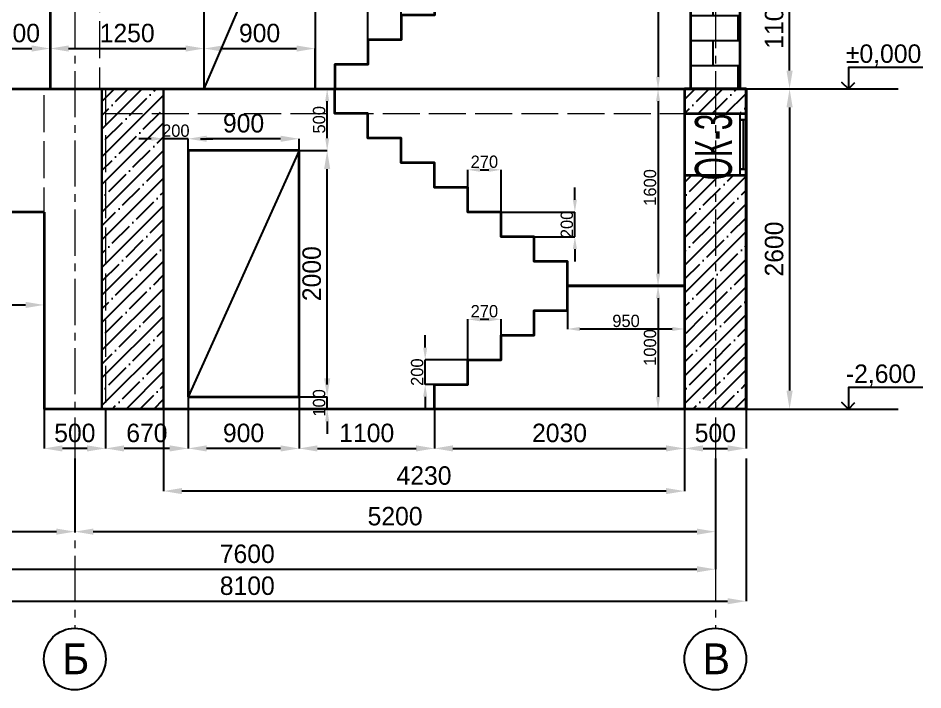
# Model space of a CAD drawing. Header units: millimetres. Extents: x 363119 to 453119, y -246250 to -184425.
# Drawn here: x 394255 to 401601, y -235094 to -229637 of the extents above; entities that cross this region are included whole.
import ezdxf
from ezdxf.enums import TextEntityAlignment as Align

# ---------------------------------------------------------------- set-up
doc = ezdxf.new("R2010")
doc.units = ezdxf.units.MM
doc.linetypes.add('ACAD_ISO02W100', pattern=[15, 12, -3])
doc.linetypes.add('CENTER2', pattern=[1.125, 0.75, -0.125, 0.125, -0.125])
doc.layers.add('ahsap', color=222, linetype='Continuous', lineweight=13)
doc.layers.add('Pencere No', color=7, linetype='Continuous', lineweight=13)
doc.layers.add('AKS', color=252, linetype='CENTER2')
doc.styles.add('1', font='ARIALN.TTF', dxfattribs={"width": 0.7})
doc.dimstyles.new('ISO-25', dxfattribs={"dimtxt": 100, "dimasz": 2.5, "dimexe": 1.25, "dimexo": 0.625, "dimtad": 1, "dimdec": 0, "dimtxsty": 'Standard', "dimcen": 2.5, "dimadec": 0, "dimazin": 0, "dimtfac": 1, "dimtdec": 0, "dimtmove": 0, "dimatfit": 3, "dimfxl": 0, "dimarcsym": 0})

# ---------------------------------------------------------------- blocks, each defined once
blk = doc.blocks.new('*D426')
at = {"layer": 'ahsap', "color": 0, "lineweight": -2}
for p, q in [((392315.6, -233213.4), (392315.6, -233808.7)), ((394715.6, -233213.4), (394715.6, -233808.7)), ((392465.6, -233808.4), (394565.6, -233808.4))]:
    blk.add_line(p, q, dxfattribs=at)
at = {"layer": 'ahsap', "color": 0}
for points in [[(392465.6, -233783.4), (392465.6, -233833.4), (392315.6, -233808.4)], [(394565.6, -233783.4), (394565.6, -233833.4), (394715.6, -233808.4)]]:
    blk.add_solid(points, dxfattribs=at)
at = {"layer": 'DEFPOINTS', "color": 0}
for p in [(392315.6, -233212.7), (394715.6, -233212.7), (394715.6, -233808.4)]:
    blk.add_point(p, dxfattribs=at)
at = {"layer": 'ahsap', "color": 0, "insert": (393515.6, -233683.4), "char_height": 150, "attachment_point": 5}
blk.add_mtext('2400', dxfattribs=at)
blk = doc.blocks.new('*D427')
at = {"layer": 'ahsap', "color": 0, "lineweight": -2}
for p, q in [((394715.6, -233213.4), (394715.6, -233808.7)), ((399915.6, -233213.4), (399915.6, -233808.7)), ((394865.6, -233808.4), (399765.6, -233808.4))]:
    blk.add_line(p, q, dxfattribs=at)
at = {"layer": 'ahsap', "color": 0}
for points in [[(394865.6, -233783.4), (394865.6, -233833.4), (394715.6, -233808.4)], [(399765.6, -233783.4), (399765.6, -233833.4), (399915.6, -233808.4)]]:
    blk.add_solid(points, dxfattribs=at)
at = {"layer": 'DEFPOINTS', "color": 0}
for p in [(394715.6, -233212.7), (399915.6, -233212.7), (399915.6, -233808.4)]:
    blk.add_point(p, dxfattribs=at)
at = {"layer": 'ahsap', "color": 0, "insert": (397315.6, -233683.4), "char_height": 150, "attachment_point": 5}
blk.add_mtext('5200', dxfattribs=at)
blk = doc.blocks.new('*D428')
at = {"layer": 'ahsap', "color": 0, "lineweight": -2}
for p, q in [((392315.6, -233213.4), (392315.6, -234114.4)), ((399915.6, -233213.4), (399915.6, -234114.4)), ((392465.6, -234114.2), (399765.6, -234114.2))]:
    blk.add_line(p, q, dxfattribs=at)
at = {"layer": 'ahsap', "color": 0}
for points in [[(392465.6, -234089.2), (392465.6, -234139.2), (392315.6, -234114.2)], [(399765.6, -234089.2), (399765.6, -234139.2), (399915.6, -234114.2)]]:
    blk.add_solid(points, dxfattribs=at)
at = {"layer": 'DEFPOINTS', "color": 0}
for p in [(392315.6, -233212.7), (399915.6, -233212.7), (399915.6, -234114.2)]:
    blk.add_point(p, dxfattribs=at)
at = {"layer": 'ahsap', "color": 0, "insert": (396115.6, -233989.2), "char_height": 150, "attachment_point": 5}
blk.add_mtext('7600', dxfattribs=at)
blk = doc.blocks.new('*D429')
at = {"layer": 'ahsap', "color": 0, "lineweight": -2}
for p, q in [((392065.6, -231213.4), (392065.6, -234373.9)), ((400165.6, -233213.4), (400165.6, -234373.9)), ((392215.6, -234373.6), (400015.6, -234373.6))]:
    blk.add_line(p, q, dxfattribs=at)
at = {"layer": 'ahsap', "color": 0}
for points in [[(392215.6, -234348.6), (392215.6, -234398.6), (392065.6, -234373.6)], [(400015.6, -234348.6), (400015.6, -234398.6), (400165.6, -234373.6)]]:
    blk.add_solid(points, dxfattribs=at)
at = {"layer": 'DEFPOINTS', "color": 0}
for p in [(392065.6, -231212.7), (400165.6, -233212.7), (400165.6, -234373.6)]:
    blk.add_point(p, dxfattribs=at)
at = {"layer": 'ahsap', "color": 0, "insert": (396115.6, -234248.6), "char_height": 150, "attachment_point": 5}
blk.add_mtext('8100', dxfattribs=at)
blk = doc.blocks.new('*D436')
at = {"layer": 'ahsap', "color": 0, "lineweight": -2}
for p, q in [((399715, -228612.7), (399450.3, -228612.7)), ((399450.6, -228712.7), (399450.6, -230112.7)), ((399715, -230212.7), (399450.3, -230212.7))]:
    blk.add_line(p, q, dxfattribs=at)
at = {"layer": 'ahsap', "color": 0}
for points in [[(399433.9, -228712.7), (399467.3, -228712.7), (399450.6, -228612.7)], [(399433.9, -230112.7), (399467.3, -230112.7), (399450.6, -230212.7)]]:
    blk.add_solid(points, dxfattribs=at)
at = {"layer": 'DEFPOINTS', "color": 0}
for p in [(399715.6, -228612.7), (399450.6, -230212.7), (399715.6, -230212.7)]:
    blk.add_point(p, dxfattribs=at)
at = {"layer": 'ahsap', "color": 0, "insert": (399385.6, -229412.7), "char_height": 100, "attachment_point": 5, "rotation": 90}
blk.add_mtext('1600', dxfattribs=at)
blk = doc.blocks.new('*D440')
at = {"layer": 'ahsap', "color": 0, "lineweight": -2}
for p, q in [((397095.6, -229812.1), (397095.6, -229527.4)), ((397195.6, -229527.6), (397265.6, -229527.6)), ((397365.6, -229812.1), (397365.6, -229527.4))]:
    blk.add_line(p, q, dxfattribs=at)
at = {"layer": 'ahsap', "color": 0}
for points in [[(397195.6, -229511), (397195.6, -229544.3), (397095.6, -229527.6)], [(397265.6, -229511), (397265.6, -229544.3), (397365.6, -229527.6)]]:
    blk.add_solid(points, dxfattribs=at)
at = {"layer": 'DEFPOINTS', "color": 0}
for p in [(397365.6, -229527.6), (397095.6, -229812.7), (397365.6, -229812.7)]:
    blk.add_point(p, dxfattribs=at)
at = {"layer": 'ahsap', "color": 0, "insert": (397230.6, -229462.6), "char_height": 100, "attachment_point": 5}
blk.add_mtext('270', dxfattribs=at)
blk = doc.blocks.new('*D430')
at = {"layer": 'ahsap', "color": 0, "lineweight": -2}
for p, q in [((395635.6, -230712.1), (395635.6, -230616.6)), ((396385.6, -230616.9), (395785.6, -230616.9)), ((396535.6, -230712.1), (396535.6, -230616.6))]:
    blk.add_line(p, q, dxfattribs=at)
at = {"layer": 'ahsap', "color": 0}
for points in [[(395785.6, -230591.9), (395785.6, -230641.9), (395635.6, -230616.9)], [(396385.6, -230591.9), (396385.6, -230641.9), (396535.6, -230616.9)]]:
    blk.add_solid(points, dxfattribs=at)
at = {"layer": 'DEFPOINTS', "color": 0}
for p in [(395635.6, -230616.9), (395635.6, -230712.7), (396535.6, -230712.7)]:
    blk.add_point(p, dxfattribs=at)
at = {"layer": 'ahsap', "color": 0, "insert": (396085.6, -230491.9), "char_height": 150, "attachment_point": 5}
blk.add_mtext('900', dxfattribs=at)
blk = doc.blocks.new('*D443')
at = {"layer": 'ahsap', "color": 0, "lineweight": -2}
for p, q in [((396536.2, -230712.7), (396764.6, -230712.7)), ((396764.3, -232562.7), (396764.3, -230862.7)), ((396536.2, -232712.7), (396764.6, -232712.7))]:
    blk.add_line(p, q, dxfattribs=at)
at = {"layer": 'ahsap', "color": 0}
for points in [[(396739.3, -230862.7), (396789.3, -230862.7), (396764.3, -230712.7)], [(396739.3, -232562.7), (396789.3, -232562.7), (396764.3, -232712.7)]]:
    blk.add_solid(points, dxfattribs=at)
at = {"layer": 'DEFPOINTS', "color": 0}
for p in [(396535.6, -230712.7), (396764.3, -230712.7), (396535.6, -232712.7)]:
    blk.add_point(p, dxfattribs=at)
at = {"layer": 'ahsap', "color": 0, "insert": (396639.3, -231712.7), "char_height": 150, "attachment_point": 5, "rotation": 90}
blk.add_mtext('2000', dxfattribs=at)
blk = doc.blocks.new('*D431')
at = {"layer": 'ahsap', "color": 0, "lineweight": -2}
for p, q in [((396536.2, -230212.7), (396764.6, -230212.7)), ((396764.3, -230612.7), (396764.3, -230312.7)), ((396536.2, -230712.7), (396764.6, -230712.7))]:
    blk.add_line(p, q, dxfattribs=at)
at = {"layer": 'ahsap', "color": 0}
for points in [[(396747.7, -230312.7), (396781, -230312.7), (396764.3, -230212.7)], [(396747.7, -230612.7), (396781, -230612.7), (396764.3, -230712.7)]]:
    blk.add_solid(points, dxfattribs=at)
at = {"layer": 'DEFPOINTS', "color": 0}
for p in [(396535.6, -230212.7), (396764.3, -230212.7), (396535.6, -230712.7)]:
    blk.add_point(p, dxfattribs=at)
at = {"layer": 'ahsap', "color": 0, "insert": (396699.3, -230462.7), "char_height": 100, "attachment_point": 5, "rotation": 90}
blk.add_mtext('500', dxfattribs=at)
blk = doc.blocks.new('*D445')
at = {"layer": 'ahsap', "color": 0, "lineweight": -2}
for p, q in [((398715.6, -231813.4), (398715.6, -232162.3)), ((399665.6, -231813.4), (399665.6, -232162.3)), ((398815.6, -232162), (399565.6, -232162))]:
    blk.add_line(p, q, dxfattribs=at)
at = {"layer": 'ahsap', "color": 0}
for points in [[(398815.6, -232145.3), (398815.6, -232178.7), (398715.6, -232162)], [(399565.6, -232145.3), (399565.6, -232178.7), (399665.6, -232162)]]:
    blk.add_solid(points, dxfattribs=at)
at = {"layer": 'DEFPOINTS', "color": 0}
for p in [(398715.6, -231812.7), (399665.6, -231812.7), (399665.6, -232162)]:
    blk.add_point(p, dxfattribs=at)
at = {"layer": 'ahsap', "color": 0, "insert": (399190.6, -232097), "char_height": 100, "attachment_point": 5}
blk.add_mtext('950', dxfattribs=at)
blk = doc.blocks.new('*D446')
at = {"layer": 'ahsap', "color": 0, "lineweight": -2}
for p, q in [((397905.6, -231212.1), (397905.6, -230868.9)), ((398005.6, -230869.2), (398075.6, -230869.2)), ((398175.6, -231212.1), (398175.6, -230868.9))]:
    blk.add_line(p, q, dxfattribs=at)
at = {"layer": 'ahsap', "color": 0}
for points in [[(398005.6, -230852.5), (398005.6, -230885.9), (397905.6, -230869.2)], [(398075.6, -230852.5), (398075.6, -230885.9), (398175.6, -230869.2)]]:
    blk.add_solid(points, dxfattribs=at)
at = {"layer": 'DEFPOINTS', "color": 0}
for p in [(398175.6, -230869.2), (397905.6, -231212.7), (398175.6, -231212.7)]:
    blk.add_point(p, dxfattribs=at)
at = {"layer": 'ahsap', "color": 0, "insert": (398040.6, -230804.2), "char_height": 100, "attachment_point": 5}
blk.add_mtext('270', dxfattribs=at)
blk = doc.blocks.new('*D447')
at = {"layer": 'ahsap', "color": 0, "lineweight": -2}
for p, q in [((397905.6, -232412.1), (397905.6, -232083.2)), ((398005.6, -232083.4), (398075.6, -232083.4)), ((398175.6, -232412.1), (398175.6, -232083.2))]:
    blk.add_line(p, q, dxfattribs=at)
at = {"layer": 'ahsap', "color": 0}
for points in [[(398005.6, -232066.7), (398005.6, -232100.1), (397905.6, -232083.4)], [(398075.6, -232066.7), (398075.6, -232100.1), (398175.6, -232083.4)]]:
    blk.add_solid(points, dxfattribs=at)
at = {"layer": 'DEFPOINTS', "color": 0}
for p in [(398175.6, -232083.4), (397905.6, -232412.7), (398175.6, -232412.7)]:
    blk.add_point(p, dxfattribs=at)
at = {"layer": 'ahsap', "color": 0, "insert": (398040.6, -232018.4), "char_height": 100, "attachment_point": 5}
blk.add_mtext('270', dxfattribs=at)
blk = doc.blocks.new('*D448')
at = {"layer": 'ahsap', "color": 0, "lineweight": -2}
for p, q in [((398775.3, -231112.7), (398775.3, -231012.7)), ((398176.2, -231212.7), (398775.5, -231212.7)), ((398775.3, -231412.7), (398775.3, -231212.7)), ((398176.2, -231412.7), (398775.5, -231412.7)), ((398775.3, -231512.7), (398775.3, -231612.7))]:
    blk.add_line(p, q, dxfattribs=at)
at = {"layer": 'ahsap', "color": 0}
for points in [[(398758.6, -231112.7), (398792, -231112.7), (398775.3, -231212.7)], [(398758.6, -231512.7), (398792, -231512.7), (398775.3, -231412.7)]]:
    blk.add_solid(points, dxfattribs=at)
at = {"layer": 'DEFPOINTS', "color": 0}
for p in [(398175.6, -231212.7), (398775.3, -231212.7), (398175.6, -231412.7)]:
    blk.add_point(p, dxfattribs=at)
at = {"layer": 'ahsap', "color": 0, "insert": (398710.3, -231312.7), "char_height": 100, "attachment_point": 5, "rotation": 90}
blk.add_mtext('200', dxfattribs=at)
blk = doc.blocks.new('*D449')
at = {"layer": 'ahsap', "color": 0, "lineweight": -2}
for p, q in [((397560, -232312.7), (397560, -232212.7)), ((397905, -232412.7), (397559.7, -232412.7)), ((397560, -232612.7), (397560, -232412.7)), ((397905, -232612.7), (397559.7, -232612.7)), ((397560, -232712.7), (397560, -232812.7))]:
    blk.add_line(p, q, dxfattribs=at)
at = {"layer": 'ahsap', "color": 0}
for points in [[(397543.3, -232312.7), (397576.6, -232312.7), (397560, -232412.7)], [(397543.3, -232712.7), (397576.6, -232712.7), (397560, -232612.7)]]:
    blk.add_solid(points, dxfattribs=at)
at = {"layer": 'DEFPOINTS', "color": 0}
for p in [(397560, -232412.7), (397905.6, -232412.7), (397905.6, -232612.7)]:
    blk.add_point(p, dxfattribs=at)
at = {"layer": 'ahsap', "color": 0, "insert": (397495, -232512.7), "char_height": 100, "attachment_point": 5, "rotation": 90}
blk.add_mtext('200', dxfattribs=at)
blk = doc.blocks.new('*D432')
at = {"layer": 'ahsap', "color": 0, "lineweight": -2}
for p, q in [((400115, -230212.7), (399450.3, -230212.7)), ((399450.6, -230312.7), (399450.6, -231712.7)), ((399665, -231812.7), (399450.3, -231812.7))]:
    blk.add_line(p, q, dxfattribs=at)
at = {"layer": 'ahsap', "color": 0}
for points in [[(399433.9, -230312.7), (399467.3, -230312.7), (399450.6, -230212.7)], [(399433.9, -231712.7), (399467.3, -231712.7), (399450.6, -231812.7)]]:
    blk.add_solid(points, dxfattribs=at)
at = {"layer": 'DEFPOINTS', "color": 0}
for p in [(400115.6, -230212.7), (399450.6, -231812.7), (399665.6, -231812.7)]:
    blk.add_point(p, dxfattribs=at)
at = {"layer": 'ahsap', "color": 0, "insert": (399385.6, -231012.7), "char_height": 100, "attachment_point": 5, "rotation": 90}
blk.add_mtext('1600', dxfattribs=at)
blk = doc.blocks.new('*D450')
at = {"layer": 'ahsap', "color": 0, "lineweight": -2}
for p, q in [((399665, -231812.7), (399450.3, -231812.7)), ((399450.6, -231912.7), (399450.6, -232712.7)), ((400165, -232812.7), (399450.3, -232812.7))]:
    blk.add_line(p, q, dxfattribs=at)
at = {"layer": 'ahsap', "color": 0}
for points in [[(399433.9, -231912.7), (399467.3, -231912.7), (399450.6, -231812.7)], [(399433.9, -232712.7), (399467.3, -232712.7), (399450.6, -232812.7)]]:
    blk.add_solid(points, dxfattribs=at)
at = {"layer": 'DEFPOINTS', "color": 0}
for p in [(399665.6, -231812.7), (399450.6, -232812.7), (400165.6, -232812.7)]:
    blk.add_point(p, dxfattribs=at)
at = {"layer": 'ahsap', "color": 0, "insert": (399385.6, -232312.7), "char_height": 100, "attachment_point": 5, "rotation": 90}
blk.add_mtext('1000', dxfattribs=at)
blk = doc.blocks.new('*D451')
at = {"layer": 'ahsap', "color": 0, "lineweight": -2}
for p, q in [((397635.6, -232683.5), (397635.6, -233132.6)), ((396535.6, -232713.4), (396535.6, -233132.6)), ((396685.6, -233132.4), (397485.6, -233132.4))]:
    blk.add_line(p, q, dxfattribs=at)
at = {"layer": 'ahsap', "color": 0}
for points in [[(396685.6, -233107.4), (396685.6, -233157.4), (396535.6, -233132.4)], [(397485.6, -233107.4), (397485.6, -233157.4), (397635.6, -233132.4)]]:
    blk.add_solid(points, dxfattribs=at)
at = {"layer": 'DEFPOINTS', "color": 0}
for p in [(397635.6, -232682.9), (396535.6, -232712.7), (397635.6, -233132.4)]:
    blk.add_point(p, dxfattribs=at)
at = {"layer": 'ahsap', "color": 0, "insert": (397085.6, -233007.4), "char_height": 150, "attachment_point": 5}
blk.add_mtext('1100', dxfattribs=at)
blk = doc.blocks.new('*D452')
at = {"layer": 'ahsap', "color": 0, "lineweight": -2}
for p, q in [((397635.6, -232813.4), (397635.6, -233132.6)), ((399665.6, -232813.4), (399665.6, -233132.6)), ((397785.6, -233132.4), (399515.6, -233132.4))]:
    blk.add_line(p, q, dxfattribs=at)
at = {"layer": 'ahsap', "color": 0}
for points in [[(397785.6, -233107.4), (397785.6, -233157.4), (397635.6, -233132.4)], [(399515.6, -233107.4), (399515.6, -233157.4), (399665.6, -233132.4)]]:
    blk.add_solid(points, dxfattribs=at)
at = {"layer": 'DEFPOINTS', "color": 0}
for p in [(397635.6, -232812.7), (399665.6, -232812.7), (399665.6, -233132.4)]:
    blk.add_point(p, dxfattribs=at)
at = {"layer": 'ahsap', "color": 0, "insert": (398650.6, -233007.4), "char_height": 150, "attachment_point": 5}
blk.add_mtext('2030', dxfattribs=at)
blk = doc.blocks.new('*D433')
at = {"layer": 'ahsap', "color": 0, "lineweight": -2}
for p, q in [((395635.6, -232713.4), (395635.6, -233132.6)), ((396535.6, -232713.4), (396535.6, -233132.6)), ((396385.6, -233132.4), (395785.6, -233132.4))]:
    blk.add_line(p, q, dxfattribs=at)
at = {"layer": 'ahsap', "color": 0}
for points in [[(395785.6, -233107.4), (395785.6, -233157.4), (395635.6, -233132.4)], [(396385.6, -233107.4), (396385.6, -233157.4), (396535.6, -233132.4)]]:
    blk.add_solid(points, dxfattribs=at)
at = {"layer": 'DEFPOINTS', "color": 0}
for p in [(395635.6, -232712.7), (396535.6, -232712.7), (395635.6, -233132.4)]:
    blk.add_point(p, dxfattribs=at)
at = {"layer": 'ahsap', "color": 0, "insert": (396085.6, -233007.4), "char_height": 150, "attachment_point": 5}
blk.add_mtext('900', dxfattribs=at)
blk = doc.blocks.new('*D434')
at = {"layer": 'ahsap', "color": 0, "lineweight": -2}
for p, q in [((395635.6, -232713.4), (395635.6, -233132.6)), ((394965.6, -232813.4), (394965.6, -233132.6)), ((395485.6, -233132.4), (395115.6, -233132.4))]:
    blk.add_line(p, q, dxfattribs=at)
at = {"layer": 'ahsap', "color": 0}
for points in [[(395115.6, -233107.4), (395115.6, -233157.4), (394965.6, -233132.4)], [(395485.6, -233107.4), (395485.6, -233157.4), (395635.6, -233132.4)]]:
    blk.add_solid(points, dxfattribs=at)
at = {"layer": 'DEFPOINTS', "color": 0}
for p in [(395635.6, -232712.7), (394965.6, -232812.7), (394965.6, -233132.4)]:
    blk.add_point(p, dxfattribs=at)
at = {"layer": 'ahsap', "color": 0, "insert": (395300.6, -233007.4), "char_height": 150, "attachment_point": 5}
blk.add_mtext('670', dxfattribs=at)
blk = doc.blocks.new('*D453')
at = {"layer": 'ahsap', "color": 0, "lineweight": -2}
for p, q in [((394465.6, -232813.4), (394465.6, -233132.6)), ((394965.6, -232813.4), (394965.6, -233132.6)), ((394815.6, -233132.4), (394615.6, -233132.4))]:
    blk.add_line(p, q, dxfattribs=at)
at = {"layer": 'ahsap', "color": 0}
for points in [[(394615.6, -233107.4), (394615.6, -233157.4), (394465.6, -233132.4)], [(394815.6, -233107.4), (394815.6, -233157.4), (394965.6, -233132.4)]]:
    blk.add_solid(points, dxfattribs=at)
at = {"layer": 'DEFPOINTS', "color": 0}
for p in [(394465.6, -232812.7), (394965.6, -232812.7), (394465.6, -233132.4)]:
    blk.add_point(p, dxfattribs=at)
at = {"layer": 'ahsap', "color": 0, "insert": (394715.6, -233007.4), "char_height": 150, "attachment_point": 5}
blk.add_mtext('500', dxfattribs=at)
blk = doc.blocks.new('*D454')
at = {"layer": 'ahsap', "color": 0, "lineweight": -2}
for p, q in [((399665.6, -232813.4), (399665.6, -233132.6)), ((400165.6, -232813.4), (400165.6, -233132.6)), ((399815.6, -233132.4), (400015.6, -233132.4))]:
    blk.add_line(p, q, dxfattribs=at)
at = {"layer": 'ahsap', "color": 0}
for points in [[(399815.6, -233107.4), (399815.6, -233157.4), (399665.6, -233132.4)], [(400015.6, -233107.4), (400015.6, -233157.4), (400165.6, -233132.4)]]:
    blk.add_solid(points, dxfattribs=at)
at = {"layer": 'DEFPOINTS', "color": 0}
for p in [(399665.6, -232812.7), (400165.6, -232812.7), (400165.6, -233132.4)]:
    blk.add_point(p, dxfattribs=at)
at = {"layer": 'ahsap', "color": 0, "insert": (399915.6, -233007.4), "char_height": 150, "attachment_point": 5}
blk.add_mtext('500', dxfattribs=at)
blk = doc.blocks.new('*D435')
at = {"layer": 'ahsap', "color": 0, "lineweight": -2}
for p, q in [((396764.3, -232612.7), (396764.3, -232512.7)), ((396536.2, -232712.7), (396764.6, -232712.7)), ((396764.3, -232812.7), (396764.3, -232712.7)), ((396536.2, -232812.7), (396764.6, -232812.7)), ((396764.3, -232912.7), (396764.3, -233012.7))]:
    blk.add_line(p, q, dxfattribs=at)
at = {"layer": 'ahsap', "color": 0}
for points in [[(396747.7, -232612.7), (396781, -232612.7), (396764.3, -232712.7)], [(396747.7, -232912.7), (396781, -232912.7), (396764.3, -232812.7)]]:
    blk.add_solid(points, dxfattribs=at)
at = {"layer": 'DEFPOINTS', "color": 0}
for p in [(396535.6, -232712.7), (396764.3, -232712.7), (396535.6, -232812.7)]:
    blk.add_point(p, dxfattribs=at)
at = {"layer": 'ahsap', "color": 0, "insert": (396699.3, -232762.7), "char_height": 100, "attachment_point": 5, "rotation": 90}
blk.add_mtext('100', dxfattribs=at)
blk = doc.blocks.new('*D455')
at = {"layer": 'ahsap', "color": 0, "lineweight": -2}
for p, q in [((400116.2, -229112.7), (400518.5, -229112.7)), ((400518.3, -230062.7), (400518.3, -229262.7)), ((400166.2, -230212.7), (400518.5, -230212.7))]:
    blk.add_line(p, q, dxfattribs=at)
at = {"layer": 'ahsap', "color": 0}
for points in [[(400493.3, -229262.7), (400543.3, -229262.7), (400518.3, -229112.7)], [(400493.3, -230062.7), (400543.3, -230062.7), (400518.3, -230212.7)]]:
    blk.add_solid(points, dxfattribs=at)
at = {"layer": 'DEFPOINTS', "color": 0}
for p in [(400115.6, -229112.7), (400518.3, -229112.7), (400165.6, -230212.7)]:
    blk.add_point(p, dxfattribs=at)
at = {"layer": 'ahsap', "color": 0, "insert": (400393.3, -229662.7), "char_height": 150, "attachment_point": 5, "rotation": 90}
blk.add_mtext('1100', dxfattribs=at)
blk = doc.blocks.new('*D466')
at = {"layer": 'ahsap', "color": 0, "lineweight": -2}
for p, q in [((394015.6, -230212.1), (394015.6, -229883.8)), ((394165.6, -229884.1), (394365.6, -229884.1)), ((394515.6, -230212.1), (394515.6, -229883.8))]:
    blk.add_line(p, q, dxfattribs=at)
at = {"layer": 'ahsap', "color": 0}
for points in [[(394165.6, -229859.1), (394165.6, -229909.1), (394015.6, -229884.1)], [(394365.6, -229859.1), (394365.6, -229909.1), (394515.6, -229884.1)]]:
    blk.add_solid(points, dxfattribs=at)
at = {"layer": 'DEFPOINTS', "color": 0}
for p in [(394515.6, -229884.1), (394015.6, -230212.7), (394515.6, -230212.7)]:
    blk.add_point(p, dxfattribs=at)
at = {"layer": 'ahsap', "color": 0, "insert": (394265.6, -229759.1), "char_height": 150, "attachment_point": 5}
blk.add_mtext('500', dxfattribs=at)
blk = doc.blocks.new('*D467')
at = {"layer": 'ahsap', "color": 0, "lineweight": -2}
for p, q in [((394515.6, -230212.1), (394515.6, -229883.8)), ((394665.6, -229884.1), (395615.6, -229884.1)), ((395765.6, -230212.1), (395765.6, -229883.8))]:
    blk.add_line(p, q, dxfattribs=at)
at = {"layer": 'ahsap', "color": 0}
for points in [[(394665.6, -229859.1), (394665.6, -229909.1), (394515.6, -229884.1)], [(395615.6, -229859.1), (395615.6, -229909.1), (395765.6, -229884.1)]]:
    blk.add_solid(points, dxfattribs=at)
at = {"layer": 'DEFPOINTS', "color": 0}
for p in [(395765.6, -229884.1), (394515.6, -230212.7), (395765.6, -230212.7)]:
    blk.add_point(p, dxfattribs=at)
at = {"layer": 'ahsap', "color": 0, "insert": (395140.6, -229759.1), "char_height": 150, "attachment_point": 5}
blk.add_mtext('1250', dxfattribs=at)
blk = doc.blocks.new('*D468')
at = {"layer": 'ahsap', "color": 0, "lineweight": -2}
for p, q in [((395765.6, -230212.1), (395765.6, -229883.8)), ((395915.6, -229884.1), (396515.6, -229884.1)), ((396665.6, -230212.1), (396665.6, -229883.8))]:
    blk.add_line(p, q, dxfattribs=at)
at = {"layer": 'ahsap', "color": 0}
for points in [[(395915.6, -229859.1), (395915.6, -229909.1), (395765.6, -229884.1)], [(396515.6, -229859.1), (396515.6, -229909.1), (396665.6, -229884.1)]]:
    blk.add_solid(points, dxfattribs=at)
at = {"layer": 'DEFPOINTS', "color": 0}
for p in [(396665.6, -229884.1), (395765.6, -230212.7), (396665.6, -230212.7)]:
    blk.add_point(p, dxfattribs=at)
at = {"layer": 'ahsap', "color": 0, "insert": (396215.6, -229759.1), "char_height": 150, "attachment_point": 5}
blk.add_mtext('900', dxfattribs=at)
blk = doc.blocks.new('*D474')
at = {"layer": 'ahsap', "color": 0, "lineweight": -2}
for p, q in [((395335.6, -230616.9), (395235.6, -230616.9)), ((395435.6, -230712.1), (395435.6, -230616.6)), ((395635.6, -230616.9), (395435.6, -230616.9)), ((395635.6, -230712.1), (395635.6, -230616.6)), ((395735.6, -230616.9), (395835.6, -230616.9))]:
    blk.add_line(p, q, dxfattribs=at)
at = {"layer": 'ahsap', "color": 0}
for points in [[(395335.6, -230600.2), (395335.6, -230633.6), (395435.6, -230616.9)], [(395735.6, -230600.2), (395735.6, -230633.6), (395635.6, -230616.9)]]:
    blk.add_solid(points, dxfattribs=at)
at = {"layer": 'DEFPOINTS', "color": 0}
for p in [(395435.6, -230616.9), (395435.6, -230712.7), (395635.6, -230712.7)]:
    blk.add_point(p, dxfattribs=at)
at = {"layer": 'ahsap', "color": 0, "insert": (395535.6, -230551.9), "char_height": 100, "attachment_point": 5}
blk.add_mtext('200', dxfattribs=at)
blk = doc.blocks.new('*D475')
at = {"layer": 'ahsap', "color": 0, "lineweight": -2}
for p, q in [((395435.6, -232813.4), (395435.6, -233479.1)), ((399665.6, -232813.4), (399665.6, -233479.1)), ((399515.6, -233478.8), (395585.6, -233478.8))]:
    blk.add_line(p, q, dxfattribs=at)
at = {"layer": 'ahsap', "color": 0}
for points in [[(395585.6, -233453.8), (395585.6, -233503.8), (395435.6, -233478.8)], [(399515.6, -233453.8), (399515.6, -233503.8), (399665.6, -233478.8)]]:
    blk.add_solid(points, dxfattribs=at)
at = {"layer": 'DEFPOINTS', "color": 0}
for p in [(395435.6, -232812.7), (399665.6, -232812.7), (395435.6, -233478.8)]:
    blk.add_point(p, dxfattribs=at)
at = {"layer": 'ahsap', "color": 0, "insert": (397550.6, -233353.8), "char_height": 150, "attachment_point": 5}
blk.add_mtext('4230', dxfattribs=at)
blk = doc.blocks.new('*D476')
at = {"layer": 'ahsap', "color": 0, "lineweight": -2}
for p, q in [((392065.6, -231213.4), (392065.6, -231967.1)), ((394465.6, -231213.4), (394465.6, -231967.1)), ((392215.6, -231966.9), (394315.6, -231966.9))]:
    blk.add_line(p, q, dxfattribs=at)
at = {"layer": 'ahsap', "color": 0}
for points in [[(392215.6, -231941.9), (392215.6, -231991.9), (392065.6, -231966.9)], [(394315.6, -231941.9), (394315.6, -231991.9), (394465.6, -231966.9)]]:
    blk.add_solid(points, dxfattribs=at)
at = {"layer": 'DEFPOINTS', "color": 0}
for p in [(392065.6, -231212.7), (394465.6, -231212.7), (394465.6, -231966.9)]:
    blk.add_point(p, dxfattribs=at)
at = {"layer": 'ahsap', "color": 0, "insert": (393265.6, -231841.9), "char_height": 150, "attachment_point": 5}
blk.add_mtext('2400', dxfattribs=at)
blk = doc.blocks.new('*D483')
at = {"layer": 'ahsap', "color": 0, "lineweight": -2}
for p, q in [((400166.9, -230212.7), (400518.5, -230212.7)), ((400518.3, -230362.7), (400518.3, -232662.7)), ((400166.9, -232812.7), (400518.5, -232812.7))]:
    blk.add_line(p, q, dxfattribs=at)
at = {"layer": 'ahsap', "color": 0}
for points in [[(400493.3, -230362.7), (400543.3, -230362.7), (400518.3, -230212.7)], [(400493.3, -232662.7), (400543.3, -232662.7), (400518.3, -232812.7)]]:
    blk.add_solid(points, dxfattribs=at)
at = {"layer": 'DEFPOINTS', "color": 0}
for p in [(400166.2, -230212.7), (400166.2, -232812.7), (400518.3, -232812.7)]:
    blk.add_point(p, dxfattribs=at)
at = {"layer": 'ahsap', "color": 0, "insert": (400393.3, -231512.7), "char_height": 150, "attachment_point": 5, "rotation": 90}
blk.add_mtext('2600', dxfattribs=at)

msp = doc.modelspace()

# ---------------------------------------------------------------- hatches: boundary and pattern name
h = msp.add_hatch()
h.set_pattern_fill('AR-B816', color=0)
h.paths.add_polyline_path([(392515.6, -224412.7), (392315.6, -224412.7), (392115.6, -224412.7), (392115.6, -225012.7), (392165.6, -225012.7), (392515.6, -225012.7)])
h.paths.add_polyline_path([(392315.6, -226512.7), (392115.6, -226512.7), (392115.6, -227212.7), (392315.6, -227212.7)])
h.paths.add_polyline_path([(392515.6, -227412.7), (392315.6, -227412.7), (392315.6, -228112.7), (392515.6, -228112.7)])
h.paths.add_polyline_path([(392315.6, -227412.7), (392115.6, -227412.7), (392115.6, -228112.7), (392315.6, -228112.7)])
h.paths.add_polyline_path([(400115.6, -224412.7), (399915.6, -224412.7), (399715.6, -224412.7), (399715.6, -227212.7), (399715.6, -227412.7), (399715.6, -227612.7), (400115.6, -227612.7), (400115.6, -227412.7), (400115.6, -227212.7)])
h.paths.add_polyline_path([(400115.6, -229112.7), (400065.6, -229112.7), (399915.6, -229112.7), (399915.6, -230212.7), (400115.6, -230212.7)])
h.paths.add_polyline_path([(399915.6, -229112.7), (399715.6, -229112.7), (399715.6, -230212.7), (399915.6, -230212.7)])
h.paths.add_polyline_path([(392575.8, -226115.9), (392575.8, -225419.7), (392110.1, -225419.7), (392110.1, -226115.9)], flags=9)
h.paths.add_polyline_path([(392515.6, -226512.7), (392315.6, -226512.7), (392315.6, -227212.7), (392515.6, -227212.7)])
h = msp.add_hatch()
h.set_pattern_fill('ANSI35', color=0, scale=25)
h.paths.add_polyline_path([(392315.6, -230212.7), (392065.6, -230212.7), (392065.6, -231212.7), (392315.6, -231212.7)])
h.paths.add_polyline_path([(392565.6, -230212.7), (392315.6, -230212.7), (392315.6, -231212.7), (392565.6, -231212.7)])
h.paths.add_polyline_path([(400165.6, -230912.7), (400115.6, -230912.7), (399915.6, -230912.7), (399915.6, -232812.7), (400165.6, -232812.7)])
h.paths.add_polyline_path([(399915.6, -230912.7), (399665.6, -230912.7), (399665.6, -232812.7), (399915.6, -232812.7)])
h.paths.add_polyline_path([(400165.6, -230212.7), (399915.6, -230212.7), (399915.6, -230412.7), (400165.6, -230412.7)])
h.paths.add_polyline_path([(399915.6, -230212.7), (399665.6, -230212.7), (399665.6, -230412.7), (399915.6, -230412.7)])
h.paths.add_polyline_path([(400132.8, -231031.6), (400132.8, -230335.3), (399667.1, -230335.3), (399667.1, -231031.6)], flags=9)
h = msp.add_hatch()
h.set_pattern_fill('ANSI35', color=0, scale=25)
h.paths.add_polyline_path([(394965.6, -232812.7), (395435.6, -232812.7), (395435.6, -230412.7), (394965.6, -230412.7)])
h.paths.add_polyline_path([(395435.6, -230412.7), (395435.6, -230212.7), (394965.6, -230212.7), (394965.6, -230412.7)])
h.paths.add_polyline_path([(394965.6, -230212.7), (394935.6, -230212.7), (394935.6, -232812.7), (394965.6, -232812.7)])
h.paths.add_polyline_path([(396751.8, -231987.7), (396751.8, -231437.7), (396526.8, -231437.7), (396526.8, -231987.7)], flags=9)
h.paths.add_polyline_path([(396774.3, -230604.4), (396774.3, -230321.1), (396624.3, -230321.1), (396624.3, -230604.4)], flags=9)

# ---------------------------------------------------------------- linework, layer by layer
at = {"color": 0, "lineweight": 35}
msp.add_line((394515.6, -227412.7), (394515.6, -230212.7), dxfattribs=at)
at = {"color": 0, "lineweight": 30}
for p, q in [((394935.6, -232812.7), (394935.6, -230212.7)), ((395435.6, -232812.7), (395435.6, -230212.7))]:
    msp.add_line(p, q, dxfattribs=at)
at = {"color": 0}
for p, q in [((400518.3, -230212.7), (401398.6, -230212.7)), ((400518.3, -232812.7), (401398.6, -232812.7))]:
    msp.add_line(p, q, dxfattribs=at)
for points in [[(395765.6, -230212.7), (395765.6, -228112.7), (396665.6, -228112.7), (396665.6, -230212.7), (395765.6, -230212.7), (396665.6, -228112.7)], [(394965.6, -230212.7), (399665.6, -230212.7)], [(395635.6, -232712.7), (395635.6, -232712.7), (396535.6, -232712.7), (396535.6, -230712.7), (395635.6, -232712.7)]]:
    msp.add_lwpolyline(points, dxfattribs=at)
for points in [[(401600.6, -230037.8), (400995.7, -230037.7), (400995.7, -230212.7), (400942.6, -230159.7), (400995.7, -230212.7), (401048.7, -230159.7)], [(401600.6, -232637.8), (400995.7, -232637.7), (400995.7, -232812.7), (400942.6, -232759.7), (400995.7, -232812.7), (401048.7, -232759.7)]]:
    msp.add_lwpolyline(points)
at = {"color": 5}
msp.add_lwpolyline([(400165.6, -230412.7), (400115.6, -230412.7), (400115.6, -230462.7), (400140.6, -230462.7), (400140.6, -230862.7), (400165.6, -230862.7), (400165.6, -230462.7), (400140.6, -230462.7), (400115.6, -230462.7), (400115.6, -230862.7), (400140.6, -230862.7), (400115.6, -230862.7), (400115.6, -230912.7), (400165.6, -230912.7)], dxfattribs=at)
at = {"layer": 'ahsap', "color": 0, "lineweight": 35}
for p, q in [((399665.6, -230412.7), (400165.6, -230412.7)), ((399665.6, -230912.7), (400165.6, -230912.7))]:
    msp.add_line(p, q, dxfattribs=at)
at = {"layer": 'ahsap', "color": 0, "linetype": 'ACAD_ISO02W100', "ltscale": 25}
for points in [[(394715.6, -230212.7), (394515.6, -230212.7), (394515.6, -227412.7), (394915.6, -227412.7)], [(394915.6, -227412.7), (394915.6, -230212.7), (394715.6, -230212.7)], [(394465.6, -232812.7), (394465.6, -230212.7), (394965.6, -230212.7), (394965.6, -232812.7)], [(394965.6, -230412.7), (399665.6, -230412.7)]]:
    msp.add_lwpolyline(points, dxfattribs=at)
at = {"layer": 'ahsap', "color": 0, "lineweight": 35}
for points in [[(399915.6, -230212.7), (399715.6, -230212.7), (399715.6, -227412.7), (399715.6, -227412.7)], [(400115.6, -227412.7), (400115.6, -230212.7), (399915.6, -230212.7)], [(399715.6, -228612.7), (398715.6, -228612.7), (398715.6, -228812.7), (398445.6, -228812.7), (398445.6, -229012.7), (398175.6, -229012.7), (398175.6, -229212.7), (397905.6, -229212.7), (397905.6, -229412.7), (397635.6, -229412.7), (397635.6, -229612.7), (397365.6, -229612.7), (397365.6, -229812.7), (397095.6, -229812.7), (397095.6, -230012.7), (396825.6, -230012.7), (396825.6, -230212.7)], [(392315.6, -231212.7), (392065.6, -231212.7), (392065.6, -230212.7), (399915.6, -230212.7), (400165.6, -230212.7), (400165.6, -232812.7)], [(397635.6, -232812.7), (397635.6, -232612.7), (397905.6, -232612.7), (397905.6, -232412.7), (398175.6, -232412.7), (398175.6, -232212.7), (398445.6, -232212.7), (398445.6, -232012.7), (398715.6, -232012.7), (398715.6, -231812.7), (399665.6, -231812.7), (398715.6, -231812.7), (398715.6, -231612.7), (398445.6, -231612.7), (398445.6, -231412.7), (398175.6, -231412.7), (398175.6, -231212.7), (397905.6, -231212.7), (397905.6, -231012.7), (397635.6, -231012.7), (397635.6, -230812.7), (397365.6, -230812.7), (397365.6, -230612.7), (397095.6, -230612.7), (397095.6, -230412.7), (396825.6, -230412.7), (396825.6, -230212.7)], [(400165.6, -232812.7), (400165.6, -230212.7), (399665.6, -230212.7), (399665.6, -232812.7)], [(395635.6, -232712.7), (396535.6, -232712.7), (396535.6, -230712.7), (395635.6, -230712.7), (395635.6, -232712.7)], [(394465.6, -231212.7), (392315.6, -231212.7)], [(394465.6, -231212.7), (394465.6, -232812.7)], [(400165.6, -232812.4), (400165.6, -232812.7), (394465.6, -232812.7)]]:
    msp.add_lwpolyline(points, dxfattribs=at)
at = {"layer": 'AKS', "lineweight": 5, "ltscale": 500}
for p, q in [((394715.6, -225005.2), (394715.6, -234593.6)), ((399915.6, -225005.2), (399915.6, -234593.6))]:
    msp.add_line(p, q, dxfattribs=at)
at = {"layer": 'AKS', "color": 0, "linetype": 'Continuous'}
for centre in [(394715.6, -234843.6), (399915.6, -234843.6)]:
    msp.add_circle(centre, 250.5, dxfattribs=at)

# ---------------------------------------------------------------- texts
at = {"char_height": 150, "attachment_point": 1}
for s, insert in [('%%P0,000', (400975.5, -229850.4)), ('-2,600', (400975.5, -232450.4))]:
    msp.add_mtext_dynamic_manual_height_columns(s, width=537.192, gutter_width=12.5, heights=[0], dxfattribs=dict(at, insert=insert))
at = {"layer": 'AKS', "color": 0}
for s, p in [('Б', (394723.5, -234841.5)), ('В', (399923.5, -234841.5))]:
    msp.add_text(s, height=250, dxfattribs=at).set_placement(p, align=Align.MIDDLE)
at = {"layer": 'Pencere No', "color": 0, "style": '1', "width": 0.7}
msp.add_text('ОК-3', height=300, rotation=90, dxfattribs=at).set_placement((400050.1, -230954))

# ---------------------------------------------------------------- dimensions: what is measured, and where the dimension line sits
at = {"layer": 'ahsap', "color": 0}
for base, p1, p2, override, picture, middle in [((399450.6, -230212.7), (399715.6, -228612.7), (399715.6, -230212.7), {"dimasz": 100, "dimexe": 0.25, "dimgap": 15, "dimdle": 0.25, "dimfxl": 0.25}, '*D436', (399385.6, -229412.7)), ((400518.3, -229112.7), (400165.6, -230212.7), (400115.6, -229112.7), {"dimtxt": 150, "dimasz": 150, "dimexe": 0.25, "dimgap": 50, "dimdle": 0.25, "dimfxl": 0.25}, '*D455', (400393.3, -229662.7)), ((396764.3, -230212.7), (396535.6, -230712.7), (396535.6, -230212.7), {"dimasz": 100, "dimexe": 0.25, "dimgap": 15, "dimdle": 0.25, "dimfxl": 0.25}, '*D431', (396699.3, -230462.7)), ((399450.6, -231812.7), (400115.6, -230212.7), (399665.6, -231812.7), {"dimasz": 100, "dimexe": 0.25, "dimgap": 15, "dimdle": 0.25, "dimfxl": 0.25}, '*D432', (399385.6, -231012.7)), ((400518.3, -232812.7), (400166.2, -230212.7), (400166.2, -232812.7), {"dimtxt": 150, "dimasz": 150, "dimexe": 0.25, "dimgap": 50, "dimdle": 0.25, "dimfxl": 0.25}, '*D483', (400393.3, -231512.7)), ((396764.3, -230712.7), (396535.6, -232712.7), (396535.6, -230712.7), {"dimtxt": 150, "dimasz": 150, "dimexe": 0.25, "dimgap": 50, "dimdle": 0.25, "dimfxl": 0.25}, '*D443', (396639.3, -231712.7)), ((399450.6, -232812.7), (399665.6, -231812.7), (400165.6, -232812.7), {"dimasz": 100, "dimexe": 0.25, "dimgap": 15, "dimdle": 0.25, "dimfxl": 0.25}, '*D450', (399385.6, -232312.7))]:
    dim = msp.add_linear_dim(base=base, p1=p1, p2=p2, angle=90, dimstyle='ISO-25', override=override, dxfattribs=at)
    dim.commit()
    dim.dimension.update_dxf_attribs({"geometry": picture, "text_midpoint": middle})
for base, p1, p2, picture, middle in [((397365.6, -229527.6), (397095.6, -229812.7), (397365.6, -229812.7), '*D440', (397230.6, -229527.6)), ((395435.6, -230616.9), (395635.6, -230712.7), (395435.6, -230712.7), '*D474', (395535.6, -230616.9)), ((398175.6, -230869.2), (397905.6, -231212.7), (398175.6, -231212.7), '*D446', (398040.6, -230869.2)), ((398175.6, -232083.4), (397905.6, -232412.7), (398175.6, -232412.7), '*D447', (398040.6, -232083.4))]:
    dim = msp.add_linear_dim(base=base, p1=p1, p2=p2, dimstyle='ISO-25', override={"dimasz": 100, "dimexe": 0.25, "dimgap": 15, "dimdle": 0.25, "dimfxl": 0.25}, dxfattribs=at)
    dim.commit()
    dim.dimension.update_dxf_attribs({"geometry": picture, "text_midpoint": middle, "dimtype": 160})
for base, p1, p2, override, picture, middle in [((394515.6, -229884.1), (394015.6, -230212.7), (394515.6, -230212.7), {"dimtxt": 150, "dimasz": 150, "dimexe": 0.25, "dimgap": 50, "dimdle": 0.25, "dimfxl": 0.25}, '*D466', (394265.6, -229759.1)), ((395765.6, -229884.1), (394515.6, -230212.7), (395765.6, -230212.7), {"dimtxt": 150, "dimasz": 150, "dimexe": 0.25, "dimgap": 50, "dimdle": 0.25, "dimfxl": 0.25}, '*D467', (395140.6, -229759.1)), ((396665.6, -229884.1), (395765.6, -230212.7), (396665.6, -230212.7), {"dimtxt": 150, "dimasz": 150, "dimexe": 0.25, "dimgap": 50, "dimdle": 0.25, "dimfxl": 0.25}, '*D468', (396215.6, -229759.1)), ((395635.6, -230616.9), (396535.6, -230712.7), (395635.6, -230712.7), {"dimtxt": 150, "dimasz": 150, "dimexe": 0.25, "dimgap": 50, "dimdle": 0.25, "dimfxl": 0.25}, '*D430', (396085.6, -230491.9)), ((400165.6, -234373.6), (392065.6, -231212.7), (400165.6, -233212.7), {"dimtxt": 150, "dimasz": 150, "dimexe": 0.25, "dimgap": 50, "dimdle": 0.25, "dimfxl": 0.25}, '*D429', (396115.6, -234248.6)), ((394465.6, -231966.9), (392065.6, -231212.7), (394465.6, -231212.7), {"dimtxt": 150, "dimasz": 150, "dimexe": 0.25, "dimgap": 50, "dimdle": 0.25, "dimfxl": 0.25}, '*D476', (393265.6, -231841.9)), ((399665.6, -232162), (398715.6, -231812.7), (399665.6, -231812.7), {"dimasz": 100, "dimexe": 0.25, "dimgap": 15, "dimdle": 0.25, "dimfxl": 0.25}, '*D445', (399190.6, -232097)), ((397635.6, -233132.4), (396535.6, -232712.7), (397635.6, -232682.9), {"dimtxt": 150, "dimasz": 150, "dimexe": 0.25, "dimgap": 50, "dimdle": 0.25, "dimfxl": 0.25}, '*D451', (397085.6, -233007.4)), ((394965.6, -233132.4), (395635.6, -232712.7), (394965.6, -232812.7), {"dimtxt": 150, "dimasz": 150, "dimexe": 0.25, "dimgap": 50, "dimdle": 0.25, "dimfxl": 0.25}, '*D434', (395300.6, -233007.4)), ((395635.6, -233132.4), (396535.6, -232712.7), (395635.6, -232712.7), {"dimtxt": 150, "dimasz": 150, "dimexe": 0.25, "dimgap": 50, "dimdle": 0.25, "dimfxl": 0.25}, '*D433', (396085.6, -233007.4)), ((394465.6, -233132.4), (394965.6, -232812.7), (394465.6, -232812.7), {"dimtxt": 150, "dimasz": 150, "dimexe": 0.25, "dimgap": 50, "dimdle": 0.25, "dimfxl": 0.25}, '*D453', (394715.6, -233007.4)), ((395435.6, -233478.8), (399665.6, -232812.7), (395435.6, -232812.7), {"dimtxt": 150, "dimasz": 150, "dimexe": 0.25, "dimgap": 50, "dimdle": 0.25, "dimfxl": 0.25}, '*D475', (397550.6, -233353.8)), ((399665.6, -233132.4), (397635.6, -232812.7), (399665.6, -232812.7), {"dimtxt": 150, "dimasz": 150, "dimexe": 0.25, "dimgap": 50, "dimdle": 0.25, "dimfxl": 0.25}, '*D452', (398650.6, -233007.4)), ((400165.6, -233132.4), (399665.6, -232812.7), (400165.6, -232812.7), {"dimtxt": 150, "dimasz": 150, "dimexe": 0.25, "dimgap": 50, "dimdle": 0.25, "dimfxl": 0.25}, '*D454', (399915.6, -233007.4)), ((394715.6, -233808.4), (392315.6, -233212.7), (394715.6, -233212.7), {"dimtxt": 150, "dimasz": 150, "dimexe": 0.25, "dimgap": 50, "dimdle": 0.25, "dimfxl": 0.25}, '*D426', (393515.6, -233683.4)), ((399915.6, -234114.2), (392315.6, -233212.7), (399915.6, -233212.7), {"dimtxt": 150, "dimasz": 150, "dimexe": 0.25, "dimgap": 50, "dimdle": 0.25, "dimfxl": 0.25}, '*D428', (396115.6, -233989.2)), ((399915.6, -233808.4), (394715.6, -233212.7), (399915.6, -233212.7), {"dimtxt": 150, "dimasz": 150, "dimexe": 0.25, "dimgap": 50, "dimdle": 0.25, "dimfxl": 0.25}, '*D427', (397315.6, -233683.4))]:
    dim = msp.add_linear_dim(base=base, p1=p1, p2=p2, dimstyle='ISO-25', override=override, dxfattribs=at)
    dim.commit()
    dim.dimension.update_dxf_attribs({"geometry": picture, "text_midpoint": middle})
for base, p1, p2, picture, middle in [((398775.3, -231212.7), (398175.6, -231412.7), (398175.6, -231212.7), '*D448', (398775.3, -231312.7)), ((397560, -232412.7), (397905.6, -232612.7), (397905.6, -232412.7), '*D449', (397560, -232512.7)), ((396764.3, -232712.7), (396535.6, -232812.7), (396535.6, -232712.7), '*D435', (396764.3, -232762.7))]:
    dim = msp.add_linear_dim(base=base, p1=p1, p2=p2, angle=90, dimstyle='ISO-25', override={"dimasz": 100, "dimexe": 0.25, "dimgap": 15, "dimdle": 0.25, "dimfxl": 0.25}, dxfattribs=at)
    dim.commit()
    dim.dimension.update_dxf_attribs({"geometry": picture, "text_midpoint": middle, "dimtype": 160})

doc.saveas('drawing.dxf')
